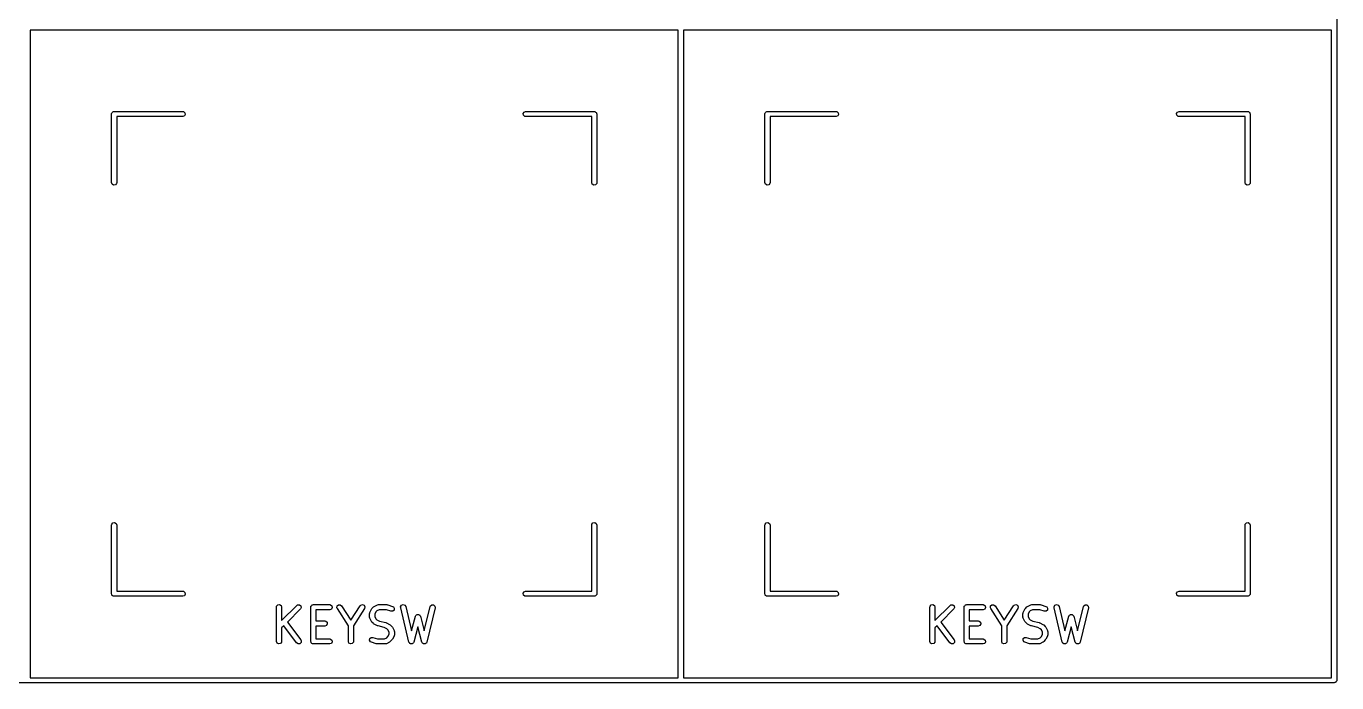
# Model space of a CAD drawing. Extents: x 382 to 810, y -162 to 0.
# Drawn here: x 710.37 to 748.58, y -54.77 to -35.61 of the extents above; entities that cross this region are included whole.
import ezdxf

# ---------------------------------------------------------------- set-up
doc = ezdxf.new("R2010")
doc.units = 0
doc.layers.add('BLACK', color=7, linetype='CONTINUOUS')

msp = doc.modelspace()

# ---------------------------------------------------------------- linework, layer by layer
at = {"layer": 'BLACK', "linetype": 'CONTINUOUS'}
for p, q in [((748.58, -16.5995), (748.58, -35.6495)), ((710.48, -35.7245), (710.48, -54.6245)), ((729.38, -35.7245), (710.48, -35.7245)), ((729.38, -54.6245), (729.38, -35.7245)), ((729.53, -35.7245), (729.53, -54.6245)), ((748.43, -35.7245), (729.53, -35.7245)), ((748.43, -54.6245), (748.43, -35.7245)), ((748.58, -35.6495), (748.58, -54.6995)), ((712.855, -38.1745), (712.857, -38.1647)), ((712.855, -40.1745), (712.855, -38.1745)), ((712.857, -38.1615), (712.858, -38.1586)), ((712.857, -38.1647), (712.857, -38.1615)), ((712.858, -38.1586), (712.86, -38.1488)), ((712.86, -38.1488), (712.873, -38.1339)), ((712.873, -38.1339), (712.882, -38.117)), ((712.882, -38.117), (712.889, -38.1147)), ((712.889, -38.1147), (712.893, -38.1095)), ((712.893, -38.1095), (712.912, -38.1062)), ((712.912, -38.1062), (712.93, -38.0995)), ((712.93, -38.0995), (714.93, -38.0995)), ((714.93, -38.0995), (714.956, -38.104)), ((714.956, -38.104), (714.995, -38.137)), ((715.004, -38.1875), (714.979, -38.2319)), ((714.995, -38.137), (715.004, -38.1875)), ((724.857, -38.1615), (724.882, -38.117)), ((724.866, -38.212), (724.857, -38.1615)), ((724.905, -38.245), (724.866, -38.212)), ((724.882, -38.117), (724.93, -38.0995)), ((724.93, -38.0995), (726.93, -38.0995)), ((726.93, -38.0995), (726.94, -38.1012)), ((726.94, -38.1012), (726.944, -38.1006)), ((726.944, -38.1006), (726.946, -38.1023)), ((726.946, -38.1023), (726.956, -38.104)), ((726.956, -38.104), (726.971, -38.1165)), ((726.971, -38.1165), (726.988, -38.1263)), ((726.988, -38.1263), (726.99, -38.1326)), ((726.99, -38.1326), (726.995, -38.137)), ((726.995, -38.137), (726.999, -38.1562)), ((726.999, -38.1562), (727.005, -38.1745)), ((727.005, -38.1745), (727.005, -40.1745)), ((731.905, -38.1745), (731.907, -38.1647)), ((731.905, -40.1745), (731.905, -38.1745)), ((731.907, -38.1615), (731.908, -38.1586)), ((731.907, -38.1647), (731.907, -38.1615)), ((731.908, -38.1586), (731.91, -38.1488)), ((731.91, -38.1488), (731.923, -38.1339)), ((731.923, -38.1339), (731.932, -38.117)), ((731.932, -38.117), (731.939, -38.1147)), ((731.939, -38.1147), (731.943, -38.1095)), ((731.943, -38.1095), (731.962, -38.1062)), ((731.962, -38.1062), (731.98, -38.0995)), ((731.98, -38.0995), (733.98, -38.0995)), ((733.98, -38.0995), (734.006, -38.104)), ((734.006, -38.104), (734.045, -38.137)), ((734.054, -38.1875), (734.029, -38.2319)), ((734.045, -38.137), (734.054, -38.1875)), ((743.907, -38.1615), (743.932, -38.117)), ((743.916, -38.212), (743.907, -38.1615)), ((743.955, -38.245), (743.916, -38.212)), ((743.932, -38.117), (743.98, -38.0995)), ((743.98, -38.0995), (745.98, -38.0995)), ((745.98, -38.0995), (745.99, -38.1012)), ((745.99, -38.1012), (745.994, -38.1006)), ((745.994, -38.1006), (745.996, -38.1023)), ((745.996, -38.1023), (746.006, -38.104)), ((746.006, -38.104), (746.021, -38.1165)), ((746.021, -38.1165), (746.038, -38.1263)), ((746.038, -38.1263), (746.04, -38.1326)), ((746.04, -38.1326), (746.045, -38.137)), ((746.045, -38.137), (746.049, -38.1562)), ((746.049, -38.1562), (746.055, -38.1745)), ((746.055, -38.1745), (746.055, -40.1745)), ((714.93, -38.2495), (713.005, -38.2495)), ((713.005, -38.2495), (713.005, -40.1745)), ((714.979, -38.2319), (714.93, -38.2495)), ((724.93, -38.2495), (724.905, -38.245)), ((726.855, -38.2495), (724.93, -38.2495)), ((726.855, -40.1745), (726.855, -38.2495)), ((733.98, -38.2495), (732.055, -38.2495)), ((732.055, -38.2495), (732.055, -40.1745)), ((734.029, -38.2319), (733.98, -38.2495)), ((743.98, -38.2495), (743.955, -38.245)), ((745.905, -38.2495), (743.98, -38.2495)), ((745.905, -40.1745), (745.905, -38.2495)), ((712.873, -40.2227), (712.855, -40.1745)), ((712.917, -40.2484), (712.873, -40.2227)), ((712.968, -40.2394), (712.917, -40.2484)), ((713.001, -40.2001), (712.968, -40.2394)), ((713.005, -40.1745), (713.001, -40.2001)), ((726.873, -40.2227), (726.855, -40.1745)), ((726.917, -40.2484), (726.873, -40.2227)), ((726.968, -40.2394), (726.917, -40.2484)), ((727.001, -40.2001), (726.968, -40.2394)), ((727.005, -40.1745), (727.001, -40.2001)), ((731.923, -40.2227), (731.905, -40.1745)), ((731.967, -40.2484), (731.923, -40.2227)), ((732.018, -40.2394), (731.967, -40.2484)), ((732.051, -40.2001), (732.018, -40.2394)), ((732.055, -40.1745), (732.051, -40.2001)), ((745.923, -40.2227), (745.905, -40.1745)), ((745.967, -40.2484), (745.923, -40.2227)), ((746.018, -40.2394), (745.967, -40.2484)), ((746.051, -40.2001), (746.018, -40.2394)), ((746.055, -40.1745), (746.051, -40.2001)), ((712.855, -50.1745), (712.86, -50.1488)), ((712.855, -52.1745), (712.855, -50.1745)), ((712.86, -50.1488), (712.893, -50.1095)), ((712.893, -50.1095), (712.944, -50.1006)), ((712.944, -50.1006), (712.988, -50.1263)), ((712.988, -50.1263), (713.005, -50.1745)), ((713.005, -50.1745), (713.005, -52.0995)), ((726.855, -50.1745), (726.86, -50.1488)), ((726.855, -52.0995), (726.855, -50.1745)), ((726.86, -50.1488), (726.893, -50.1095)), ((726.893, -50.1095), (726.944, -50.1006)), ((726.944, -50.1006), (726.988, -50.1263)), ((726.988, -50.1263), (727.005, -50.1745)), ((727.005, -50.1745), (727.005, -52.1745)), ((731.905, -50.1745), (731.91, -50.1488)), ((731.905, -52.1745), (731.905, -50.1745)), ((731.91, -50.1488), (731.943, -50.1095)), ((731.943, -50.1095), (731.994, -50.1006)), ((731.994, -50.1006), (732.038, -50.1263)), ((732.038, -50.1263), (732.055, -50.1745)), ((732.055, -50.1745), (732.055, -52.0995)), ((745.905, -50.1745), (745.91, -50.1488)), ((745.905, -52.0995), (745.905, -50.1745)), ((745.91, -50.1488), (745.943, -50.1095)), ((745.943, -50.1095), (745.994, -50.1006)), ((745.994, -50.1006), (746.038, -50.1263)), ((746.038, -50.1263), (746.055, -50.1745)), ((746.055, -50.1745), (746.055, -52.1745)), ((712.862, -52.1928), (712.855, -52.1745)), ((712.866, -52.212), (712.862, -52.1928)), ((712.871, -52.2163), (712.866, -52.212)), ((712.873, -52.2227), (712.871, -52.2163)), ((712.89, -52.2324), (712.873, -52.2227)), ((712.905, -52.245), (712.89, -52.2324)), ((712.915, -52.2467), (712.905, -52.245)), ((712.917, -52.2484), (712.915, -52.2467)), ((712.921, -52.2478), (712.917, -52.2484)), ((712.93, -52.2495), (712.921, -52.2478)), ((714.93, -52.2495), (712.93, -52.2495)), ((713.005, -52.0995), (714.93, -52.0995)), ((714.93, -52.0995), (714.956, -52.104)), ((714.979, -52.2319), (714.93, -52.2495)), ((714.956, -52.104), (714.995, -52.137)), ((715.004, -52.1875), (714.979, -52.2319)), ((714.995, -52.137), (715.004, -52.1875)), ((724.857, -52.1615), (724.882, -52.117)), ((724.866, -52.212), (724.857, -52.1615)), ((724.905, -52.245), (724.866, -52.212)), ((724.882, -52.117), (724.93, -52.0995)), ((724.93, -52.2495), (724.905, -52.245)), ((724.93, -52.0995), (726.855, -52.0995)), ((726.93, -52.2495), (724.93, -52.2495)), ((726.949, -52.2428), (726.93, -52.2495)), ((726.968, -52.2394), (726.949, -52.2428)), ((726.972, -52.2343), (726.968, -52.2394)), ((726.979, -52.2319), (726.972, -52.2343)), ((726.988, -52.2151), (726.979, -52.2319)), ((727.001, -52.2001), (726.988, -52.2151)), ((727.003, -52.1904), (727.001, -52.2001)), ((727.004, -52.1875), (727.003, -52.1904)), ((727.005, -52.1745), (727.004, -52.1842)), ((727.004, -52.1842), (727.004, -52.1875)), ((731.912, -52.1928), (731.905, -52.1745)), ((731.916, -52.212), (731.912, -52.1928)), ((731.921, -52.2163), (731.916, -52.212)), ((731.923, -52.2227), (731.921, -52.2163)), ((731.94, -52.2324), (731.923, -52.2227)), ((731.955, -52.245), (731.94, -52.2324)), ((731.965, -52.2467), (731.955, -52.245)), ((731.967, -52.2484), (731.965, -52.2467)), ((731.971, -52.2478), (731.967, -52.2484)), ((731.98, -52.2495), (731.971, -52.2478)), ((733.98, -52.2495), (731.98, -52.2495)), ((732.055, -52.0995), (733.98, -52.0995)), ((733.98, -52.0995), (734.006, -52.104)), ((734.029, -52.2319), (733.98, -52.2495)), ((734.006, -52.104), (734.045, -52.137)), ((734.054, -52.1875), (734.029, -52.2319)), ((734.045, -52.137), (734.054, -52.1875)), ((743.907, -52.1615), (743.932, -52.117)), ((743.916, -52.212), (743.907, -52.1615)), ((743.955, -52.245), (743.916, -52.212)), ((743.932, -52.117), (743.98, -52.0995)), ((743.98, -52.2495), (743.955, -52.245)), ((743.98, -52.0995), (745.905, -52.0995)), ((745.98, -52.2495), (743.98, -52.2495)), ((745.999, -52.2428), (745.98, -52.2495)), ((746.018, -52.2394), (745.999, -52.2428)), ((746.022, -52.2343), (746.018, -52.2394)), ((746.029, -52.2319), (746.022, -52.2343)), ((746.038, -52.2151), (746.029, -52.2319)), ((746.051, -52.2001), (746.038, -52.2151)), ((746.053, -52.1904), (746.051, -52.2001)), ((746.054, -52.1875), (746.053, -52.1904)), ((746.055, -52.1745), (746.054, -52.1842)), ((746.054, -52.1842), (746.054, -52.1875)), ((717.665, -52.5668), (717.67, -52.5412)), ((717.665, -53.5668), (717.665, -52.5668)), ((717.67, -52.5412), (717.703, -52.5019)), ((717.703, -52.5019), (717.753, -52.4929)), ((717.753, -52.4929), (717.797, -52.5186)), ((717.797, -52.5186), (717.815, -52.5668)), ((717.815, -52.9572), (718.258, -52.5138)), ((717.815, -52.5668), (717.815, -52.9572)), ((718.364, -52.6198), (717.982, -53.0024)), ((718.258, -52.5138), (718.28, -52.4988)), ((718.28, -52.4988), (718.331, -52.4944)), ((718.331, -52.4944), (718.373, -52.5238)), ((718.386, -52.5733), (718.364, -52.6198)), ((718.373, -52.5238), (718.386, -52.5733)), ((718.665, -52.5668), (718.667, -52.5571)), ((718.665, -53.5668), (718.665, -52.5668)), ((718.666, -52.5538), (718.668, -52.5509)), ((718.667, -52.5571), (718.666, -52.5538)), ((718.668, -52.5509), (718.67, -52.5412)), ((718.67, -52.5412), (718.682, -52.5262)), ((718.682, -52.5262), (718.692, -52.5094)), ((718.692, -52.5094), (718.698, -52.507)), ((718.698, -52.507), (718.703, -52.5019)), ((718.703, -52.5019), (718.722, -52.4985)), ((718.722, -52.4985), (718.74, -52.4918)), ((718.74, -52.4918), (719.216, -52.4918)), ((719.216, -52.6418), (718.815, -52.6418)), ((718.815, -52.6418), (718.815, -52.968)), ((719.216, -52.4918), (719.242, -52.4963)), ((719.264, -52.6243), (719.216, -52.6418)), ((719.242, -52.4963), (719.281, -52.5293)), ((719.29, -52.5798), (719.264, -52.6243)), ((719.281, -52.5293), (719.29, -52.5798)), ((719.429, -52.583), (719.435, -52.5321)), ((719.439, -52.6071), (719.429, -52.583)), ((719.435, -52.5321), (719.473, -52.4975)), ((719.76, -53.1125), (719.439, -52.6071)), ((719.473, -52.4975), (719.525, -52.4953)), ((719.525, -52.4953), (719.565, -52.5265)), ((719.565, -52.5265), (719.835, -52.9509)), ((719.835, -52.9509), (720.105, -52.5265)), ((720.232, -52.6071), (719.91, -53.1125)), ((720.105, -52.5265), (720.123, -52.5073)), ((720.123, -52.5073), (720.172, -52.4919)), ((720.172, -52.4919), (720.219, -52.5115)), ((720.219, -52.5115), (720.243, -52.557)), ((720.243, -52.557), (720.232, -52.6071)), ((720.379, -52.7573), (720.384, -52.7316)), ((720.384, -52.7316), (720.387, -52.7282)), ((720.387, -52.7237), (720.435, -52.6285)), ((720.387, -52.7282), (720.387, -52.7237)), ((720.435, -52.6285), (720.448, -52.6105)), ((720.448, -52.6105), (720.449, -52.609)), ((720.449, -52.609), (720.497, -52.5614)), ((720.497, -52.5614), (720.515, -52.5485)), ((720.515, -52.5485), (720.516, -52.5473)), ((720.516, -52.5473), (720.611, -52.4997)), ((720.564, -52.7065), (720.529, -52.775)), ((720.594, -52.6761), (720.564, -52.7065)), ((720.662, -52.6418), (720.594, -52.6761)), ((720.611, -52.4997), (720.636, -52.4923)), ((720.636, -52.4923), (720.641, -52.4933)), ((720.641, -52.4933), (720.645, -52.4918)), ((720.645, -52.4918), (720.883, -52.4918)), ((720.871, -52.6418), (720.662, -52.6418)), ((721.002, -52.6856), (720.871, -52.6418)), ((720.883, -52.4918), (720.905, -52.4957)), ((720.905, -52.4957), (720.907, -52.4957)), ((720.907, -52.4957), (721.049, -52.5433)), ((721.053, -52.6842), (721.002, -52.6856)), ((721.049, -52.5433), (721.072, -52.5557)), ((721.092, -52.6501), (721.053, -52.6842)), ((721.072, -52.5557), (721.099, -52.5994)), ((721.099, -52.5994), (721.092, -52.6501)), ((721.285, -52.5582), (721.308, -52.5123)), ((721.286, -52.5842), (721.285, -52.5582)), ((721.524, -53.5842), (721.286, -52.5842)), ((721.308, -52.5123), (721.355, -52.4919)), ((721.355, -52.4919), (721.404, -52.5066)), ((721.404, -52.5066), (721.432, -52.5494)), ((721.432, -52.5494), (721.601, -53.2603)), ((721.974, -53.2603), (722.143, -52.5494)), ((722.289, -52.5842), (722.051, -53.5842)), ((722.143, -52.5494), (722.154, -52.5255)), ((722.154, -52.5255), (722.195, -52.4949)), ((722.195, -52.4949), (722.246, -52.498)), ((722.246, -52.498), (722.283, -52.5332)), ((722.283, -52.5332), (722.289, -52.5842)), ((736.715, -52.5668), (736.72, -52.5412)), ((736.715, -53.5668), (736.715, -52.5668)), ((736.72, -52.5412), (736.753, -52.5019)), ((736.753, -52.5019), (736.803, -52.4929)), ((736.803, -52.4929), (736.847, -52.5186)), ((736.847, -52.5186), (736.865, -52.5668)), ((736.865, -52.9572), (737.308, -52.5138)), ((736.865, -52.5668), (736.865, -52.9572)), ((737.414, -52.6198), (737.032, -53.0024)), ((737.308, -52.5138), (737.33, -52.4988)), ((737.33, -52.4988), (737.381, -52.4944)), ((737.381, -52.4944), (737.423, -52.5238)), ((737.436, -52.5733), (737.414, -52.6198)), ((737.423, -52.5238), (737.436, -52.5733)), ((737.715, -52.5668), (737.717, -52.5571)), ((737.715, -53.5668), (737.715, -52.5668)), ((737.716, -52.5538), (737.718, -52.5509)), ((737.717, -52.5571), (737.716, -52.5538)), ((737.718, -52.5509), (737.72, -52.5412)), ((737.72, -52.5412), (737.732, -52.5262)), ((737.732, -52.5262), (737.742, -52.5094)), ((737.742, -52.5094), (737.748, -52.507)), ((737.748, -52.507), (737.753, -52.5019)), ((737.753, -52.5019), (737.772, -52.4985)), ((737.772, -52.4985), (737.79, -52.4918)), ((737.79, -52.4918), (738.266, -52.4918)), ((738.266, -52.6418), (737.865, -52.6418)), ((737.865, -52.6418), (737.865, -52.968)), ((738.266, -52.4918), (738.292, -52.4963)), ((738.314, -52.6243), (738.266, -52.6418)), ((738.292, -52.4963), (738.331, -52.5293)), ((738.34, -52.5798), (738.314, -52.6243)), ((738.331, -52.5293), (738.34, -52.5798)), ((738.479, -52.583), (738.485, -52.5321)), ((738.489, -52.6071), (738.479, -52.583)), ((738.485, -52.5321), (738.523, -52.4975)), ((738.81, -53.1125), (738.489, -52.6071)), ((738.523, -52.4975), (738.575, -52.4953)), ((738.575, -52.4953), (738.615, -52.5265)), ((738.615, -52.5265), (738.885, -52.9509)), ((738.885, -52.9509), (739.155, -52.5265)), ((739.282, -52.6071), (738.96, -53.1125)), ((739.155, -52.5265), (739.173, -52.5073)), ((739.173, -52.5073), (739.222, -52.4919)), ((739.222, -52.4919), (739.269, -52.5115)), ((739.269, -52.5115), (739.293, -52.557)), ((739.293, -52.557), (739.282, -52.6071)), ((739.429, -52.7573), (739.434, -52.7316)), ((739.434, -52.7316), (739.437, -52.7282)), ((739.437, -52.7237), (739.485, -52.6285)), ((739.437, -52.7282), (739.437, -52.7237)), ((739.485, -52.6285), (739.498, -52.6105)), ((739.498, -52.6105), (739.499, -52.609)), ((739.499, -52.609), (739.547, -52.5614)), ((739.547, -52.5614), (739.565, -52.5485)), ((739.565, -52.5485), (739.566, -52.5473)), ((739.566, -52.5473), (739.661, -52.4997)), ((739.614, -52.7065), (739.579, -52.775)), ((739.644, -52.6761), (739.614, -52.7065)), ((739.712, -52.6418), (739.644, -52.6761)), ((739.661, -52.4997), (739.686, -52.4923)), ((739.686, -52.4923), (739.691, -52.4933)), ((739.691, -52.4933), (739.695, -52.4918)), ((739.695, -52.4918), (739.933, -52.4918)), ((739.921, -52.6418), (739.712, -52.6418)), ((740.052, -52.6856), (739.921, -52.6418)), ((739.933, -52.4918), (739.955, -52.4957)), ((739.955, -52.4957), (739.957, -52.4957)), ((739.957, -52.4957), (740.099, -52.5433)), ((740.103, -52.6842), (740.052, -52.6856)), ((740.099, -52.5433), (740.122, -52.5557)), ((740.142, -52.6501), (740.103, -52.6842)), ((740.122, -52.5557), (740.149, -52.5994)), ((740.149, -52.5994), (740.142, -52.6501)), ((740.335, -52.5582), (740.358, -52.5123)), ((740.336, -52.5842), (740.335, -52.5582)), ((740.574, -53.5842), (740.336, -52.5842)), ((740.358, -52.5123), (740.405, -52.4919)), ((740.405, -52.4919), (740.454, -52.5066)), ((740.454, -52.5066), (740.482, -52.5494)), ((740.482, -52.5494), (740.651, -53.2603)), ((741.024, -53.2603), (741.193, -52.5494)), ((741.339, -52.5842), (741.101, -53.5842)), ((741.193, -52.5494), (741.204, -52.5255)), ((741.204, -52.5255), (741.245, -52.4949)), ((741.245, -52.4949), (741.296, -52.498)), ((741.296, -52.498), (741.333, -52.5332)), ((741.333, -52.5332), (741.339, -52.5842)), ((717.875, -53.1096), (717.815, -53.1693)), ((718.251, -53.6118), (717.875, -53.1096)), ((717.982, -53.0024), (718.371, -53.5218)), ((718.815, -52.968), (719.073, -52.968)), ((719.073, -52.968), (719.099, -52.9725)), ((719.122, -53.1005), (719.073, -53.118)), ((719.099, -52.9725), (719.138, -53.0055)), ((719.147, -53.056), (719.122, -53.1005)), ((719.138, -53.0055), (719.147, -53.056)), ((719.76, -53.5668), (719.76, -53.1125)), ((719.91, -53.1125), (719.91, -53.5668)), ((720.379, -52.8525), (720.379, -52.7573)), ((720.381, -52.8567), (720.379, -52.8525)), ((720.38, -52.8611), (720.381, -52.8567)), ((720.387, -52.8861), (720.38, -52.8611)), ((720.435, -52.9813), (720.387, -52.8861)), ((720.436, -52.9824), (720.435, -52.9813)), ((720.449, -53.0008), (720.436, -52.9824)), ((720.497, -53.0484), (720.449, -53.0008)), ((720.498, -53.0491), (720.497, -53.0484)), ((720.516, -53.0625), (720.498, -53.0491)), ((720.611, -53.1101), (720.516, -53.0625)), ((720.529, -52.775), (720.529, -52.8348)), ((720.529, -52.8348), (720.564, -52.9033)), ((720.564, -52.9033), (720.594, -52.9337)), ((720.594, -52.9337), (720.671, -52.9722)), ((720.615, -53.1105), (720.611, -53.1101)), ((720.627, -53.1158), (720.615, -53.1105)), ((720.671, -52.9722), (720.853, -53.0179)), ((720.853, -53.0179), (720.865, -53.0231)), ((720.865, -53.0231), (720.869, -53.0235)), ((720.869, -53.0235), (720.964, -53.0712)), ((720.964, -53.0712), (720.982, -53.0845)), ((720.982, -53.0845), (720.984, -53.0852)), ((720.984, -53.0852), (721.031, -53.1328)), ((721.601, -53.2603), (721.715, -52.8332)), ((721.715, -52.8332), (721.726, -52.8096)), ((721.726, -52.8096), (721.732, -52.8056)), ((721.732, -52.8056), (721.735, -52.7994)), ((721.735, -52.7994), (721.752, -52.7912)), ((721.752, -52.7912), (721.768, -52.7801)), ((721.768, -52.7801), (721.775, -52.7807)), ((721.775, -52.7807), (721.781, -52.7778)), ((721.781, -52.7778), (721.8, -52.7828)), ((721.8, -52.7828), (721.819, -52.7845)), ((721.819, -52.7845), (721.824, -52.7894)), ((721.824, -52.7894), (721.831, -52.7911)), ((721.831, -52.7911), (721.842, -52.807)), ((721.842, -52.807), (721.856, -52.8207)), ((721.856, -52.8207), (721.856, -52.8276)), ((721.856, -52.8276), (721.86, -52.8332)), ((721.86, -52.8332), (721.974, -53.2603)), ((736.925, -53.1096), (736.865, -53.1693)), ((737.301, -53.6118), (736.925, -53.1096)), ((737.032, -53.0024), (737.421, -53.5218)), ((737.865, -52.968), (738.123, -52.968)), ((738.123, -52.968), (738.149, -52.9725)), ((738.172, -53.1005), (738.123, -53.118)), ((738.149, -52.9725), (738.188, -53.0055)), ((738.197, -53.056), (738.172, -53.1005)), ((738.188, -53.0055), (738.197, -53.056)), ((738.81, -53.5668), (738.81, -53.1125)), ((738.96, -53.1125), (738.96, -53.5668)), ((739.429, -52.8525), (739.429, -52.7573)), ((739.431, -52.8567), (739.429, -52.8525)), ((739.43, -52.8611), (739.431, -52.8567)), ((739.437, -52.8861), (739.43, -52.8611)), ((739.485, -52.9813), (739.437, -52.8861)), ((739.486, -52.9824), (739.485, -52.9813)), ((739.499, -53.0008), (739.486, -52.9824)), ((739.547, -53.0484), (739.499, -53.0008)), ((739.548, -53.0491), (739.547, -53.0484)), ((739.566, -53.0625), (739.548, -53.0491)), ((739.661, -53.1101), (739.566, -53.0625)), ((739.579, -52.775), (739.579, -52.8348)), ((739.579, -52.8348), (739.614, -52.9033)), ((739.614, -52.9033), (739.644, -52.9337)), ((739.644, -52.9337), (739.721, -52.9722)), ((739.665, -53.1105), (739.661, -53.1101)), ((739.677, -53.1158), (739.665, -53.1105)), ((739.721, -52.9722), (739.903, -53.0179)), ((739.903, -53.0179), (739.915, -53.0231)), ((739.915, -53.0231), (739.919, -53.0235)), ((739.919, -53.0235), (740.014, -53.0712)), ((740.014, -53.0712), (740.032, -53.0845)), ((740.032, -53.0845), (740.034, -53.0852)), ((740.034, -53.0852), (740.081, -53.1328)), ((740.651, -53.2603), (740.765, -52.8332)), ((740.765, -52.8332), (740.776, -52.8096)), ((740.776, -52.8096), (740.782, -52.8056)), ((740.782, -52.8056), (740.785, -52.7994)), ((740.785, -52.7994), (740.802, -52.7912)), ((740.802, -52.7912), (740.818, -52.7801)), ((740.818, -52.7801), (740.825, -52.7807)), ((740.825, -52.7807), (740.831, -52.7778)), ((740.831, -52.7778), (740.85, -52.7828)), ((740.85, -52.7828), (740.869, -52.7845)), ((740.869, -52.7845), (740.874, -52.7894)), ((740.874, -52.7894), (740.881, -52.7911)), ((740.881, -52.7911), (740.892, -52.807)), ((740.892, -52.807), (740.906, -52.8207)), ((740.906, -52.8207), (740.906, -52.8276)), ((740.906, -52.8276), (740.91, -52.8332)), ((740.91, -52.8332), (741.024, -53.2603)), ((717.815, -53.1693), (717.815, -53.5668)), ((719.073, -53.118), (718.815, -53.118)), ((718.815, -53.118), (718.815, -53.4918)), ((718.815, -53.4918), (719.216, -53.4918)), ((719.216, -53.4918), (719.242, -53.4963)), ((719.242, -53.4963), (719.281, -53.5293)), ((720.381, -53.5342), (720.388, -53.4835)), ((720.388, -53.4835), (720.427, -53.4494)), ((720.427, -53.4494), (720.478, -53.448)), ((720.478, -53.448), (720.609, -53.4918)), ((720.609, -53.4918), (720.818, -53.4918)), ((720.809, -53.1614), (720.627, -53.1158)), ((720.886, -53.1999), (720.809, -53.1614)), ((720.818, -53.4918), (720.886, -53.4576)), ((720.916, -53.2303), (720.886, -53.1999)), ((720.886, -53.4576), (720.916, -53.4271)), ((720.951, -53.2988), (720.916, -53.2303)), ((720.916, -53.4271), (720.951, -53.3586)), ((720.951, -53.3586), (720.951, -53.2988)), ((721.031, -53.1328), (721.044, -53.1512)), ((721.044, -53.1512), (721.045, -53.1523)), ((721.045, -53.1523), (721.093, -53.2476)), ((721.093, -53.4099), (721.045, -53.5051)), ((721.093, -53.2476), (721.1, -53.2725)), ((721.096, -53.402), (721.093, -53.4054)), ((721.093, -53.4054), (721.093, -53.4099)), ((721.101, -53.3763), (721.096, -53.402)), ((721.1, -53.2725), (721.099, -53.2769)), ((721.099, -53.2769), (721.101, -53.2811)), ((721.101, -53.2811), (721.101, -53.3763)), ((721.788, -53.1436), (721.67, -53.5861)), ((721.906, -53.5861), (721.788, -53.1436)), ((736.865, -53.1693), (736.865, -53.5668)), ((738.123, -53.118), (737.865, -53.118)), ((737.865, -53.118), (737.865, -53.4918)), ((737.865, -53.4918), (738.266, -53.4918)), ((738.266, -53.4918), (738.292, -53.4963)), ((738.292, -53.4963), (738.331, -53.5293)), ((739.431, -53.5342), (739.438, -53.4835)), ((739.438, -53.4835), (739.477, -53.4494)), ((739.477, -53.4494), (739.528, -53.448)), ((739.528, -53.448), (739.659, -53.4918)), ((739.659, -53.4918), (739.868, -53.4918)), ((739.859, -53.1614), (739.677, -53.1158)), ((739.936, -53.1999), (739.859, -53.1614)), ((739.868, -53.4918), (739.936, -53.4576)), ((739.966, -53.2303), (739.936, -53.1999)), ((739.936, -53.4576), (739.966, -53.4271)), ((740.001, -53.2988), (739.966, -53.2303)), ((739.966, -53.4271), (740.001, -53.3586)), ((740.001, -53.3586), (740.001, -53.2988)), ((740.081, -53.1328), (740.094, -53.1512)), ((740.094, -53.1512), (740.095, -53.1523)), ((740.095, -53.1523), (740.143, -53.2476)), ((740.143, -53.4099), (740.095, -53.5051)), ((740.143, -53.2476), (740.15, -53.2725)), ((740.146, -53.402), (740.143, -53.4054)), ((740.143, -53.4054), (740.143, -53.4099)), ((740.151, -53.3763), (740.146, -53.402)), ((740.15, -53.2725), (740.149, -53.2769)), ((740.149, -53.2769), (740.151, -53.2811)), ((740.151, -53.2811), (740.151, -53.3763)), ((740.838, -53.1436), (740.72, -53.5861)), ((740.956, -53.5861), (740.838, -53.1436)), ((717.683, -53.615), (717.665, -53.5668)), ((717.727, -53.6407), (717.683, -53.615)), ((717.778, -53.6318), (717.727, -53.6407)), ((717.81, -53.5925), (717.778, -53.6318)), ((717.815, -53.5668), (717.81, -53.5925)), ((718.294, -53.6398), (718.251, -53.6118)), ((718.345, -53.6337), (718.294, -53.6398)), ((718.38, -53.5963), (718.345, -53.6337)), ((718.371, -53.5218), (718.383, -53.545)), ((718.383, -53.545), (718.38, -53.5963)), ((718.672, -53.5851), (718.665, -53.5668)), ((718.675, -53.6043), (718.672, -53.5851)), ((718.68, -53.6087), (718.675, -53.6043)), ((718.683, -53.615), (718.68, -53.6087)), ((718.699, -53.6248), (718.683, -53.615)), ((718.714, -53.6373), (718.699, -53.6248)), ((718.724, -53.639), (718.714, -53.6373)), ((718.727, -53.6407), (718.724, -53.639)), ((718.73, -53.6401), (718.727, -53.6407)), ((718.74, -53.6418), (718.73, -53.6401)), ((719.216, -53.6418), (718.74, -53.6418)), ((719.264, -53.6243), (719.216, -53.6418)), ((719.29, -53.5798), (719.264, -53.6243)), ((719.281, -53.5293), (719.29, -53.5798)), ((719.778, -53.615), (719.76, -53.5668)), ((719.822, -53.6407), (719.778, -53.615)), ((719.873, -53.6318), (719.822, -53.6407)), ((719.906, -53.5925), (719.873, -53.6318)), ((719.91, -53.5668), (719.906, -53.5925)), ((720.408, -53.5779), (720.381, -53.5342)), ((720.431, -53.5903), (720.408, -53.5779)), ((720.573, -53.638), (720.431, -53.5903)), ((720.575, -53.6379), (720.573, -53.638)), ((720.597, -53.6418), (720.575, -53.6379)), ((720.835, -53.6418), (720.597, -53.6418)), ((720.839, -53.6403), (720.835, -53.6418)), ((720.844, -53.6413), (720.839, -53.6403)), ((720.869, -53.6339), (720.844, -53.6413)), ((720.964, -53.5863), (720.869, -53.6339)), ((720.965, -53.5851), (720.964, -53.5863)), ((720.984, -53.5722), (720.965, -53.5851)), ((721.031, -53.5246), (720.984, -53.5722)), ((721.032, -53.5231), (721.031, -53.5246)), ((721.045, -53.5051), (721.032, -53.5231)), ((721.529, -53.5907), (721.524, -53.5842)), ((721.529, -53.5986), (721.529, -53.5907)), ((721.542, -53.6116), (721.529, -53.5986)), ((721.552, -53.627), (721.542, -53.6116)), ((721.56, -53.6293), (721.552, -53.627)), ((721.566, -53.6348), (721.56, -53.6293)), ((721.584, -53.6364), (721.566, -53.6348)), ((721.602, -53.6417), (721.584, -53.6364)), ((721.609, -53.6386), (721.602, -53.6417)), ((721.617, -53.6392), (721.609, -53.6386)), ((721.632, -53.6286), (721.617, -53.6392)), ((721.649, -53.6213), (721.632, -53.6286)), ((721.652, -53.6143), (721.649, -53.6213)), ((721.659, -53.6098), (721.652, -53.6143)), ((721.67, -53.5861), (721.659, -53.6098)), ((721.91, -53.5926), (721.906, -53.5861)), ((721.911, -53.6004), (721.91, -53.5926)), ((721.924, -53.6131), (721.911, -53.6004)), ((721.935, -53.6282), (721.924, -53.6131)), ((721.943, -53.6302), (721.935, -53.6282)), ((721.948, -53.6356), (721.943, -53.6302)), ((721.967, -53.6367), (721.948, -53.6356)), ((721.985, -53.6415), (721.967, -53.6367)), ((721.992, -53.6382), (721.985, -53.6415)), ((722, -53.6387), (721.992, -53.6382)), ((722.014, -53.6277), (722, -53.6387)), ((722.031, -53.6199), (722.014, -53.6277)), ((722.034, -53.6128), (722.031, -53.6199)), ((722.041, -53.6081), (722.034, -53.6128)), ((722.051, -53.5842), (722.041, -53.6081)), ((736.733, -53.615), (736.715, -53.5668)), ((736.777, -53.6407), (736.733, -53.615)), ((736.828, -53.6318), (736.777, -53.6407)), ((736.86, -53.5925), (736.828, -53.6318)), ((736.865, -53.5668), (736.86, -53.5925)), ((737.344, -53.6398), (737.301, -53.6118)), ((737.395, -53.6337), (737.344, -53.6398)), ((737.43, -53.5963), (737.395, -53.6337)), ((737.421, -53.5218), (737.433, -53.545)), ((737.433, -53.545), (737.43, -53.5963)), ((737.722, -53.5851), (737.715, -53.5668)), ((737.725, -53.6043), (737.722, -53.5851)), ((737.73, -53.6087), (737.725, -53.6043)), ((737.733, -53.615), (737.73, -53.6087)), ((737.749, -53.6248), (737.733, -53.615)), ((737.764, -53.6373), (737.749, -53.6248)), ((737.774, -53.639), (737.764, -53.6373)), ((737.777, -53.6407), (737.774, -53.639)), ((737.78, -53.6401), (737.777, -53.6407)), ((737.79, -53.6418), (737.78, -53.6401)), ((738.266, -53.6418), (737.79, -53.6418)), ((738.314, -53.6243), (738.266, -53.6418)), ((738.34, -53.5798), (738.314, -53.6243)), ((738.331, -53.5293), (738.34, -53.5798)), ((738.828, -53.615), (738.81, -53.5668)), ((738.872, -53.6407), (738.828, -53.615)), ((738.923, -53.6318), (738.872, -53.6407)), ((738.956, -53.5925), (738.923, -53.6318)), ((738.96, -53.5668), (738.956, -53.5925)), ((739.458, -53.5779), (739.431, -53.5342)), ((739.481, -53.5903), (739.458, -53.5779)), ((739.623, -53.638), (739.481, -53.5903)), ((739.625, -53.6379), (739.623, -53.638)), ((739.647, -53.6418), (739.625, -53.6379)), ((739.885, -53.6418), (739.647, -53.6418)), ((739.889, -53.6403), (739.885, -53.6418)), ((739.894, -53.6413), (739.889, -53.6403)), ((739.919, -53.6339), (739.894, -53.6413)), ((740.014, -53.5863), (739.919, -53.6339)), ((740.015, -53.5851), (740.014, -53.5863)), ((740.034, -53.5722), (740.015, -53.5851)), ((740.081, -53.5246), (740.034, -53.5722)), ((740.082, -53.5231), (740.081, -53.5246)), ((740.095, -53.5051), (740.082, -53.5231)), ((740.579, -53.5907), (740.574, -53.5842)), ((740.579, -53.5986), (740.579, -53.5907)), ((740.592, -53.6116), (740.579, -53.5986)), ((740.602, -53.627), (740.592, -53.6116)), ((740.61, -53.6293), (740.602, -53.627)), ((740.616, -53.6348), (740.61, -53.6293)), ((740.634, -53.6364), (740.616, -53.6348)), ((740.652, -53.6417), (740.634, -53.6364)), ((740.659, -53.6386), (740.652, -53.6417)), ((740.667, -53.6392), (740.659, -53.6386)), ((740.682, -53.6286), (740.667, -53.6392)), ((740.699, -53.6213), (740.682, -53.6286)), ((740.702, -53.6143), (740.699, -53.6213)), ((740.709, -53.6098), (740.702, -53.6143)), ((740.72, -53.5861), (740.709, -53.6098)), ((740.96, -53.5926), (740.956, -53.5861)), ((740.961, -53.6004), (740.96, -53.5926)), ((740.974, -53.6131), (740.961, -53.6004)), ((740.985, -53.6282), (740.974, -53.6131)), ((740.993, -53.6302), (740.985, -53.6282)), ((740.998, -53.6356), (740.993, -53.6302)), ((741.017, -53.6367), (740.998, -53.6356)), ((741.035, -53.6415), (741.017, -53.6367)), ((741.042, -53.6382), (741.035, -53.6415)), ((741.05, -53.6387), (741.042, -53.6382)), ((741.064, -53.6277), (741.05, -53.6387)), ((741.081, -53.6199), (741.064, -53.6277)), ((741.084, -53.6128), (741.081, -53.6199)), ((741.091, -53.6081), (741.084, -53.6128)), ((741.101, -53.5842), (741.091, -53.6081)), ((710.48, -54.6245), (729.38, -54.6245)), ((729.53, -54.6245), (748.43, -54.6245)), ((710.405, -54.7745), (691.355, -54.7745)), ((729.455, -54.7745), (710.405, -54.7745)), ((748.505, -54.7745), (729.455, -54.7745)), ((748.524, -54.7678), (748.505, -54.7745)), ((748.543, -54.7644), (748.524, -54.7678)), ((748.547, -54.7593), (748.543, -54.7644)), ((748.554, -54.7569), (748.547, -54.7593)), ((748.563, -54.7401), (748.554, -54.7569)), ((748.576, -54.7251), (748.563, -54.7401)), ((748.578, -54.7154), (748.576, -54.7251)), ((748.579, -54.7125), (748.578, -54.7154)), ((748.58, -54.6995), (748.579, -54.7092)), ((748.579, -54.7092), (748.579, -54.7125))]:
    msp.add_line(p, q, dxfattribs=at)

doc.saveas('drawing.dxf')
